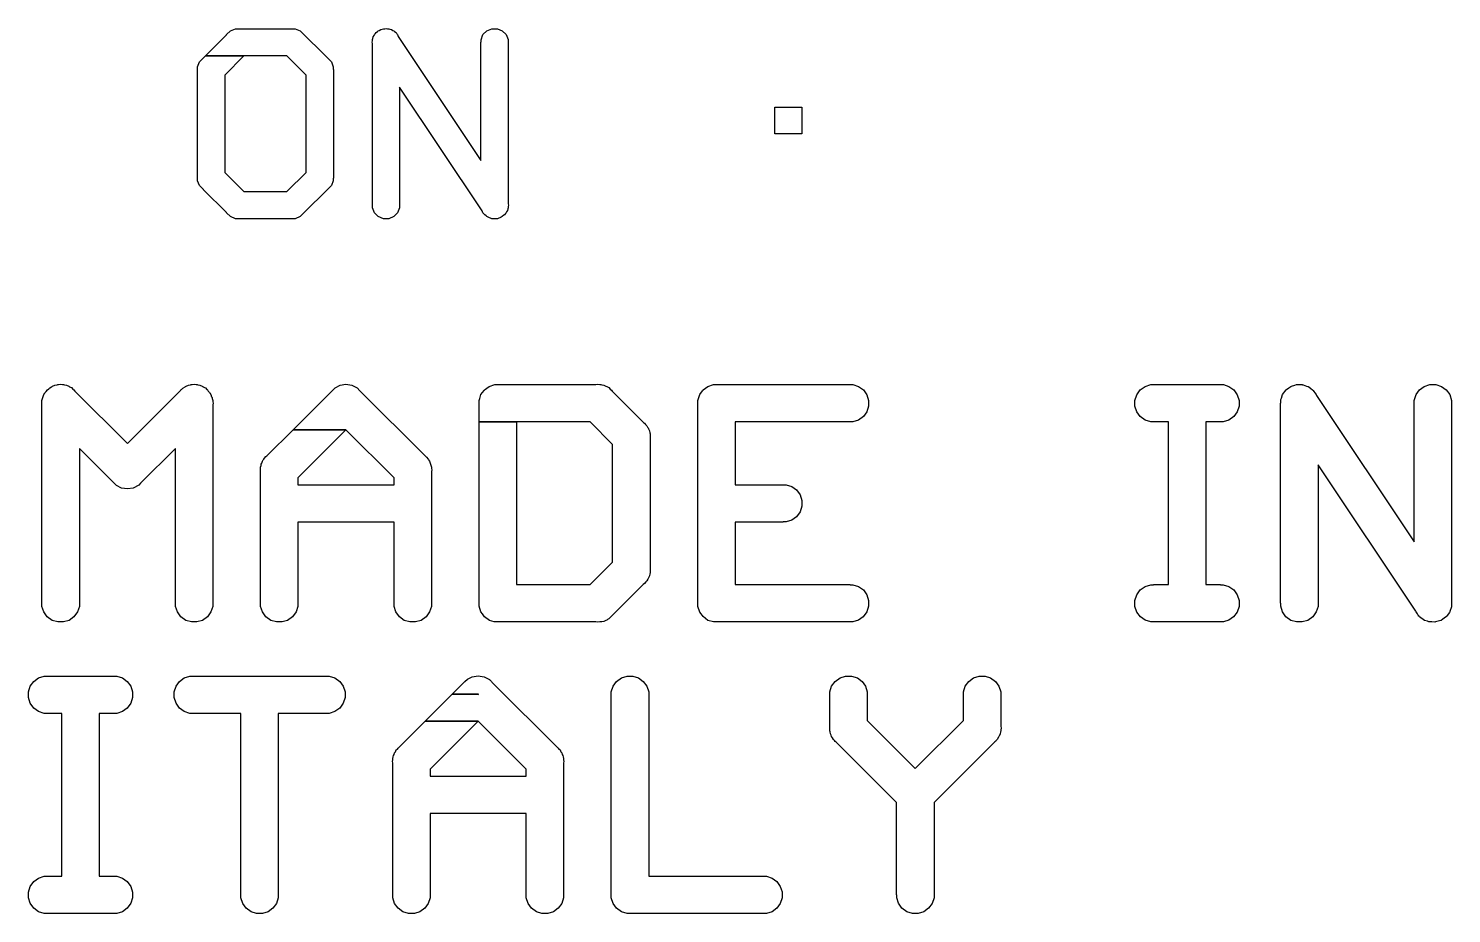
# Model space of a CAD drawing. Extents: x -6 to 103, y 0 to 58.
# Drawn here: x 70.41 to 81.07, y 30.89 to 37.52 of the extents above; entities that cross this region are included whole.
import ezdxf

# ---------------------------------------------------------------- set-up
doc = ezdxf.new("R2010")
doc.units = 0
doc.layers.add('L2D0', color=1, linetype='CONTINUOUS')

msp = doc.modelspace()

# ---------------------------------------------------------------- linework, layer by layer
at = {"layer": 'L2D0'}
for points in [[(71.959, 36.093), (71.923, 36.109), (71.893, 36.137), (71.892, 36.14), (71.721, 36.31), (71.719, 36.311), (71.705, 36.326), (71.705, 36.327), (71.691, 36.341), (71.675, 36.377), (71.675, 37.232), (71.691, 37.27), (71.734, 37.313), (72.023, 37.313), (71.879, 37.17), (71.879, 36.44), (72.023, 36.297), (72.345, 36.297), (72.489, 36.44), (72.489, 37.17), (72.345, 37.313), (71.734, 37.313), (71.892, 37.47), (71.893, 37.473), (71.923, 37.501), (71.959, 37.517), (72.407, 37.517), (72.445, 37.501), (72.648, 37.298), (72.678, 37.27), (72.692, 37.231), (72.692, 37.212), (72.693, 37.212), (72.693, 36.398), (72.692, 36.398), (72.692, 36.378), (72.678, 36.342), (72.445, 36.109), (72.407, 36.093)], [(73.9, 36.091), (73.89, 36.093), (73.879, 36.093), (73.869, 36.097), (73.861, 36.099), (73.851, 36.105), (73.843, 36.109), (73.837, 36.114), (73.827, 36.121), (73.823, 36.128), (73.813, 36.137), (73.808, 36.151), (73.189, 37.08), (73.189, 36.175), (73.173, 36.137), (73.145, 36.109), (73.107, 36.093), (73.067, 36.093), (73.029, 36.109), (73.001, 36.137), (72.985, 36.175), (72.985, 37.405), (72.983, 37.415), (72.985, 37.425), (72.985, 37.435), (72.989, 37.444), (72.991, 37.455), (72.998, 37.466), (73.001, 37.473), (73.006, 37.478), (73.013, 37.489), (73.024, 37.496), (73.029, 37.501), (73.036, 37.504), (73.047, 37.511), (73.058, 37.513), (73.067, 37.517), (73.077, 37.517), (73.087, 37.519), (73.097, 37.517), (73.107, 37.517), (73.116, 37.513), (73.127, 37.511), (73.137, 37.504), (73.145, 37.501), (73.15, 37.496), (73.162, 37.488), (73.168, 37.478), (73.173, 37.473), (73.179, 37.459), (73.798, 36.53), (73.798, 37.415), (73.799, 37.415), (73.799, 37.434), (73.813, 37.473), (73.843, 37.501), (73.879, 37.517), (73.922, 37.517), (73.958, 37.501), (73.986, 37.473), (74.002, 37.435), (74.002, 36.205), (74.004, 36.195), (74.002, 36.185), (74.002, 36.175), (73.998, 36.166), (73.996, 36.155), (73.989, 36.144), (73.986, 36.137), (73.981, 36.132), (73.974, 36.121), (73.963, 36.114), (73.958, 36.109), (73.95, 36.105), (73.94, 36.099), (73.932, 36.097), (73.922, 36.093), (73.91, 36.093)], [(76, 36.73), (76, 36.93), (76.2, 36.93), (76.2, 36.73)], [(70.629, 33.071), (70.587, 33.083), (70.55, 33.11), (70.524, 33.146), (70.51, 33.188), (70.51, 34.699), (70.508, 34.71), (70.51, 34.721), (70.51, 34.732), (70.515, 34.747), (70.516, 34.754), (70.519, 34.76), (70.524, 34.776), (70.531, 34.785), (70.534, 34.791), (70.541, 34.798), (70.551, 34.811), (70.561, 34.818), (70.569, 34.826), (70.581, 34.833), (70.586, 34.836), (70.59, 34.837), (70.606, 34.846), (70.623, 34.848), (70.628, 34.85), (70.635, 34.85), (70.65, 34.852), (70.664, 34.85), (70.672, 34.85), (70.678, 34.848), (70.693, 34.846), (70.711, 34.837), (70.714, 34.836), (70.716, 34.834), (70.731, 34.827), (70.742, 34.816), (70.749, 34.811), (70.756, 34.802), (71.15, 34.408), (71.548, 34.806), (71.551, 34.811), (71.555, 34.814), (71.564, 34.824), (71.582, 34.833), (71.586, 34.836), (71.59, 34.837), (71.607, 34.846), (71.622, 34.848), (71.628, 34.85), (71.636, 34.85), (71.65, 34.852), (71.664, 34.85), (71.672, 34.85), (71.678, 34.848), (71.693, 34.846), (71.711, 34.837), (71.714, 34.836), (71.716, 34.834), (71.735, 34.825), (71.745, 34.814), (71.749, 34.811), (71.756, 34.802), (71.765, 34.792), (71.767, 34.787), (71.776, 34.776), (71.781, 34.759), (71.784, 34.754), (71.785, 34.747), (71.79, 34.732), (71.79, 34.721), (71.792, 34.71), (71.79, 34.699), (71.79, 33.188), (71.776, 33.146), (71.75, 33.11), (71.713, 33.083), (71.671, 33.071), (71.629, 33.071), (71.587, 33.083), (71.55, 33.11), (71.524, 33.146), (71.51, 33.188), (71.51, 34.372), (71.249, 34.111), (71.248, 34.111), (71.235, 34.096), (71.193, 34.075), (71.15, 34.069), (71.106, 34.075), (71.069, 34.095), (71.052, 34.112), (71.051, 34.111), (70.79, 34.372), (70.79, 33.188), (70.776, 33.146), (70.75, 33.11), (70.713, 33.083), (70.671, 33.071)], [(72.266, 33.071), (72.224, 33.083), (72.187, 33.11), (72.161, 33.146), (72.147, 33.188), (72.147, 34.203), (72.146, 34.21), (72.147, 34.217), (72.147, 34.232), (72.151, 34.244), (72.152, 34.253), (72.157, 34.262), (72.161, 34.276), (72.168, 34.285), (72.171, 34.291), (72.178, 34.298), (72.188, 34.311), (72.195, 34.316), (72.391, 34.512), (72.787, 34.512), (72.427, 34.152), (72.427, 34.1), (73.147, 34.1), (73.147, 34.152), (72.787, 34.512), (72.391, 34.512), (72.688, 34.809), (72.688, 34.808), (72.706, 34.826), (72.743, 34.846), (72.787, 34.852), (72.83, 34.846), (72.872, 34.825), (72.892, 34.803), (73.379, 34.316), (73.386, 34.311), (73.39, 34.306), (73.403, 34.291), (73.406, 34.285), (73.413, 34.276), (73.418, 34.26), (73.421, 34.254), (73.422, 34.247), (73.427, 34.232), (73.427, 34.221), (73.429, 34.21), (73.427, 34.199), (73.427, 33.188), (73.413, 33.146), (73.387, 33.11), (73.35, 33.083), (73.308, 33.071), (73.266, 33.071), (73.224, 33.083), (73.187, 33.11), (73.161, 33.146), (73.147, 33.188), (73.147, 33.82), (72.427, 33.82), (72.427, 33.188), (72.413, 33.146), (72.387, 33.11), (72.35, 33.083), (72.308, 33.071)], [(74.674, 33.069), (74.659, 33.071), (73.902, 33.071), (73.896, 33.073), (73.861, 33.083), (73.824, 33.11), (73.809, 33.131), (73.797, 33.146), (73.785, 33.189), (73.785, 33.211), (73.784, 33.211), (73.784, 34.57), (74.064, 34.57), (74.064, 33.351), (74.616, 33.351), (74.784, 33.519), (74.784, 34.402), (74.616, 34.57), (73.784, 34.57), (73.784, 34.71), (73.785, 34.71), (73.785, 34.731), (73.789, 34.745), (73.797, 34.775), (73.821, 34.805), (73.824, 34.81), (73.825, 34.81), (73.825, 34.811), (73.86, 34.836), (73.902, 34.85), (74.659, 34.85), (74.674, 34.852), (74.688, 34.85), (74.696, 34.85), (74.702, 34.848), (74.717, 34.846), (74.732, 34.839), (74.74, 34.836), (74.746, 34.832), (74.755, 34.827), (74.766, 34.816), (74.775, 34.809), (74.78, 34.802), (75.016, 34.566), (75.023, 34.561), (75.03, 34.552), (75.041, 34.541), (75.046, 34.532), (75.05, 34.526), (75.053, 34.518), (75.06, 34.503), (75.062, 34.488), (75.064, 34.482), (75.064, 34.474), (75.066, 34.46), (75.064, 34.446), (75.064, 33.475), (75.066, 33.461), (75.064, 33.447), (75.064, 33.438), (75.062, 33.432), (75.06, 33.418), (75.052, 33.402), (75.05, 33.396), (75.047, 33.391), (75.041, 33.38), (75.032, 33.371), (75.024, 33.36), (75.013, 33.352), (74.78, 33.119), (74.774, 33.111), (74.765, 33.104), (74.755, 33.094), (74.746, 33.089), (74.74, 33.085), (74.732, 33.082), (74.717, 33.075), (74.702, 33.073), (74.696, 33.071), (74.688, 33.071)], [(75.54, 33.071), (75.497, 33.083), (75.461, 33.111), (75.447, 33.131), (75.436, 33.145), (75.422, 33.188), (75.422, 34.732), (75.436, 34.776), (75.458, 34.804), (75.461, 34.809), (75.462, 34.809), (75.462, 34.81), (75.496, 34.836), (75.539, 34.85), (76.584, 34.85), (76.626, 34.836), (76.662, 34.81), (76.689, 34.773), (76.701, 34.731), (76.701, 34.689), (76.689, 34.647), (76.662, 34.61), (76.625, 34.583), (76.583, 34.571), (76.562, 34.571), (76.562, 34.57), (75.702, 34.57), (75.702, 34.1), (76.084, 34.1), (76.126, 34.086), (76.161, 34.061), (76.189, 34.025), (76.201, 33.982), (76.201, 33.939), (76.189, 33.897), (76.162, 33.86), (76.125, 33.833), (76.083, 33.821), (76.062, 33.821), (76.062, 33.82), (75.702, 33.82), (75.702, 33.351), (76.562, 33.351), (76.562, 33.35), (76.583, 33.35), (76.625, 33.338), (76.662, 33.311), (76.689, 33.274), (76.701, 33.232), (76.701, 33.189), (76.689, 33.146), (76.661, 33.11), (76.626, 33.085), (76.584, 33.071)], [(78.814, 33.071), (78.772, 33.085), (78.737, 33.11), (78.71, 33.145), (78.696, 33.188), (78.696, 33.233), (78.71, 33.275), (78.736, 33.311), (78.773, 33.338), (78.815, 33.35), (78.836, 33.35), (78.836, 33.351), (78.946, 33.351), (78.946, 34.57), (78.836, 34.57), (78.836, 34.571), (78.815, 34.571), (78.773, 34.583), (78.736, 34.61), (78.71, 34.646), (78.696, 34.688), (78.696, 34.732), (78.71, 34.774), (78.736, 34.81), (78.772, 34.836), (78.814, 34.85), (79.358, 34.85), (79.4, 34.836), (79.436, 34.81), (79.462, 34.774), (79.476, 34.732), (79.476, 34.688), (79.462, 34.646), (79.436, 34.61), (79.399, 34.583), (79.357, 34.571), (79.336, 34.571), (79.336, 34.57), (79.226, 34.57), (79.226, 33.351), (79.336, 33.351), (79.336, 33.35), (79.357, 33.35), (79.399, 33.338), (79.436, 33.311), (79.462, 33.275), (79.476, 33.233), (79.476, 33.188), (79.462, 33.145), (79.435, 33.11), (79.4, 33.085), (79.358, 33.071)], [(80.943, 33.07), (80.92, 33.071), (80.906, 33.071), (80.903, 33.072), (80.898, 33.072), (80.887, 33.076), (80.864, 33.083), (80.827, 33.11), (80.824, 33.114), (80.823, 33.115), (80.818, 33.122), (80.811, 33.133), (80.801, 33.146), (80.799, 33.152), (80.067, 34.249), (80.067, 33.188), (80.053, 33.146), (80.027, 33.11), (79.99, 33.083), (79.948, 33.071), (79.906, 33.071), (79.864, 33.083), (79.827, 33.11), (79.8, 33.147), (79.788, 33.189), (79.788, 33.211), (79.787, 33.211), (79.787, 34.71), (79.788, 34.71), (79.788, 34.73), (79.789, 34.733), (79.789, 34.738), (79.793, 34.749), (79.8, 34.775), (79.828, 34.811), (79.83, 34.813), (79.849, 34.826), (79.863, 34.836), (79.864, 34.836), (79.868, 34.839), (79.893, 34.846), (79.905, 34.85), (79.907, 34.85), (79.911, 34.851), (79.933, 34.85), (79.949, 34.85), (79.952, 34.849), (79.955, 34.849), (79.981, 34.839), (79.991, 34.836), (79.992, 34.835), (79.998, 34.833), (80.013, 34.82), (80.026, 34.811), (80.03, 34.806), (80.031, 34.805), (80.035, 34.799), (80.043, 34.788), (80.053, 34.776), (80.055, 34.768), (80.787, 33.672), (80.787, 34.732), (80.801, 34.776), (80.828, 34.811), (80.863, 34.836), (80.905, 34.85), (80.949, 34.85), (80.991, 34.836), (81.026, 34.811), (81.053, 34.776), (81.067, 34.732), (81.067, 33.184), (81.054, 33.15), (81.053, 33.146), (81.051, 33.141), (81.034, 33.12), (81.027, 33.11), (81.025, 33.109), (81.023, 33.106), (81.003, 33.092), (80.99, 33.083), (80.986, 33.081), (80.957, 33.074), (80.948, 33.071), (80.947, 33.071)], [(70.526, 30.886), (70.484, 30.9), (70.448, 30.926), (70.421, 30.963), (70.409, 31.005), (70.409, 31.047), (70.421, 31.089), (70.448, 31.126), (70.484, 31.152), (70.526, 31.166), (70.659, 31.166), (70.659, 32.386), (70.526, 32.386), (70.484, 32.4), (70.448, 32.426), (70.421, 32.463), (70.409, 32.505), (70.409, 32.547), (70.421, 32.589), (70.448, 32.626), (70.484, 32.652), (70.526, 32.666), (71.071, 32.666), (71.113, 32.652), (71.149, 32.626), (71.176, 32.589), (71.188, 32.547), (71.188, 32.505), (71.176, 32.463), (71.149, 32.426), (71.113, 32.4), (71.071, 32.386), (70.939, 32.386), (70.939, 31.166), (71.071, 31.166), (71.113, 31.152), (71.149, 31.126), (71.176, 31.089), (71.188, 31.047), (71.188, 31.005), (71.176, 30.963), (71.149, 30.926), (71.113, 30.9), (71.071, 30.886)], [(72.118, 30.886), (72.076, 30.9), (72.04, 30.926), (72.014, 30.962), (72, 31.004), (72, 32.386), (71.618, 32.386), (71.576, 32.4), (71.54, 32.426), (71.514, 32.462), (71.5, 32.504), (71.5, 32.548), (71.514, 32.59), (71.54, 32.626), (71.576, 32.652), (71.618, 32.666), (72.662, 32.666), (72.704, 32.652), (72.74, 32.626), (72.766, 32.59), (72.78, 32.548), (72.78, 32.504), (72.766, 32.462), (72.74, 32.426), (72.704, 32.4), (72.662, 32.386), (72.28, 32.386), (72.28, 31.004), (72.266, 30.962), (72.24, 30.926), (72.204, 30.9), (72.162, 30.886)], [(73.255, 30.886), (73.213, 30.9), (73.177, 30.926), (73.151, 30.962), (73.137, 31.004), (73.137, 32.015), (73.135, 32.026), (73.137, 32.037), (73.137, 32.048), (73.141, 32.061), (73.143, 32.07), (73.147, 32.078), (73.151, 32.09), (73.157, 32.099), (73.164, 32.112), (73.172, 32.119), (73.177, 32.126), (73.184, 32.131), (73.381, 32.328), (73.777, 32.328), (73.417, 31.968), (73.417, 31.916), (74.137, 31.916), (74.137, 31.968), (73.777, 32.328), (73.381, 32.328), (73.583, 32.53), (73.78, 32.53), (73.777, 32.527), (73.777, 32.526), (73.78, 32.529), (73.78, 32.53), (73.583, 32.53), (73.678, 32.625), (73.678, 32.624), (73.696, 32.642), (73.732, 32.66), (73.777, 32.668), (73.821, 32.66), (73.858, 32.642), (73.859, 32.641), (73.863, 32.639), (73.876, 32.625), (73.879, 32.621), (73.893, 32.607), (74.37, 32.131), (74.377, 32.126), (74.382, 32.119), (74.39, 32.112), (74.396, 32.099), (74.403, 32.09), (74.407, 32.078), (74.411, 32.07), (74.413, 32.061), (74.417, 32.048), (74.417, 32.037), (74.419, 32.026), (74.417, 32.015), (74.417, 31.004), (74.403, 30.962), (74.377, 30.926), (74.341, 30.9), (74.299, 30.886), (74.255, 30.886), (74.213, 30.9), (74.177, 30.926), (74.151, 30.962), (74.137, 31.004), (74.137, 31.636), (73.417, 31.636), (73.417, 31.004), (73.403, 30.962), (73.377, 30.926), (73.341, 30.9), (73.299, 30.886)], [(74.892, 30.886), (74.85, 30.9), (74.814, 30.926), (74.788, 30.962), (74.774, 31.004), (74.774, 32.548), (74.788, 32.59), (74.814, 32.626), (74.85, 32.652), (74.892, 32.666), (74.936, 32.666), (74.978, 32.652), (75.014, 32.626), (75.04, 32.59), (75.054, 32.548), (75.054, 31.166), (75.936, 31.166), (75.978, 31.152), (76.014, 31.126), (76.04, 31.09), (76.054, 31.048), (76.054, 31.004), (76.04, 30.962), (76.014, 30.926), (75.978, 30.9), (75.936, 30.886)], [(77.029, 30.886), (76.987, 30.9), (76.951, 30.926), (76.924, 30.963), (76.912, 31.005), (76.912, 31.026), (76.911, 31.026), (76.911, 31.718), (76.458, 32.171), (76.451, 32.176), (76.446, 32.183), (76.438, 32.19), (76.431, 32.203), (76.424, 32.213), (76.421, 32.223), (76.416, 32.233), (76.414, 32.249), (76.412, 32.255), (76.412, 32.262), (76.41, 32.276), (76.411, 32.283), (76.411, 32.526), (76.412, 32.526), (76.412, 32.547), (76.424, 32.589), (76.451, 32.626), (76.487, 32.652), (76.529, 32.666), (76.574, 32.666), (76.617, 32.652), (76.652, 32.625), (76.677, 32.59), (76.691, 32.548), (76.691, 32.334), (77.051, 31.974), (77.411, 32.334), (77.411, 32.526), (77.412, 32.526), (77.412, 32.547), (77.424, 32.589), (77.451, 32.626), (77.487, 32.652), (77.529, 32.666), (77.573, 32.666), (77.615, 32.652), (77.651, 32.626), (77.677, 32.59), (77.691, 32.548), (77.691, 32.29), (77.693, 32.276), (77.691, 32.262), (77.691, 32.254), (77.689, 32.248), (77.687, 32.233), (77.678, 32.216), (77.677, 32.212), (77.674, 32.208), (77.665, 32.19), (77.654, 32.18), (77.651, 32.176), (77.644, 32.171), (77.191, 31.718), (77.191, 31.004), (77.177, 30.962), (77.151, 30.926), (77.115, 30.9), (77.073, 30.886)]]:
    msp.add_lwpolyline(points, close=True, dxfattribs=at)

doc.saveas('drawing.dxf')
